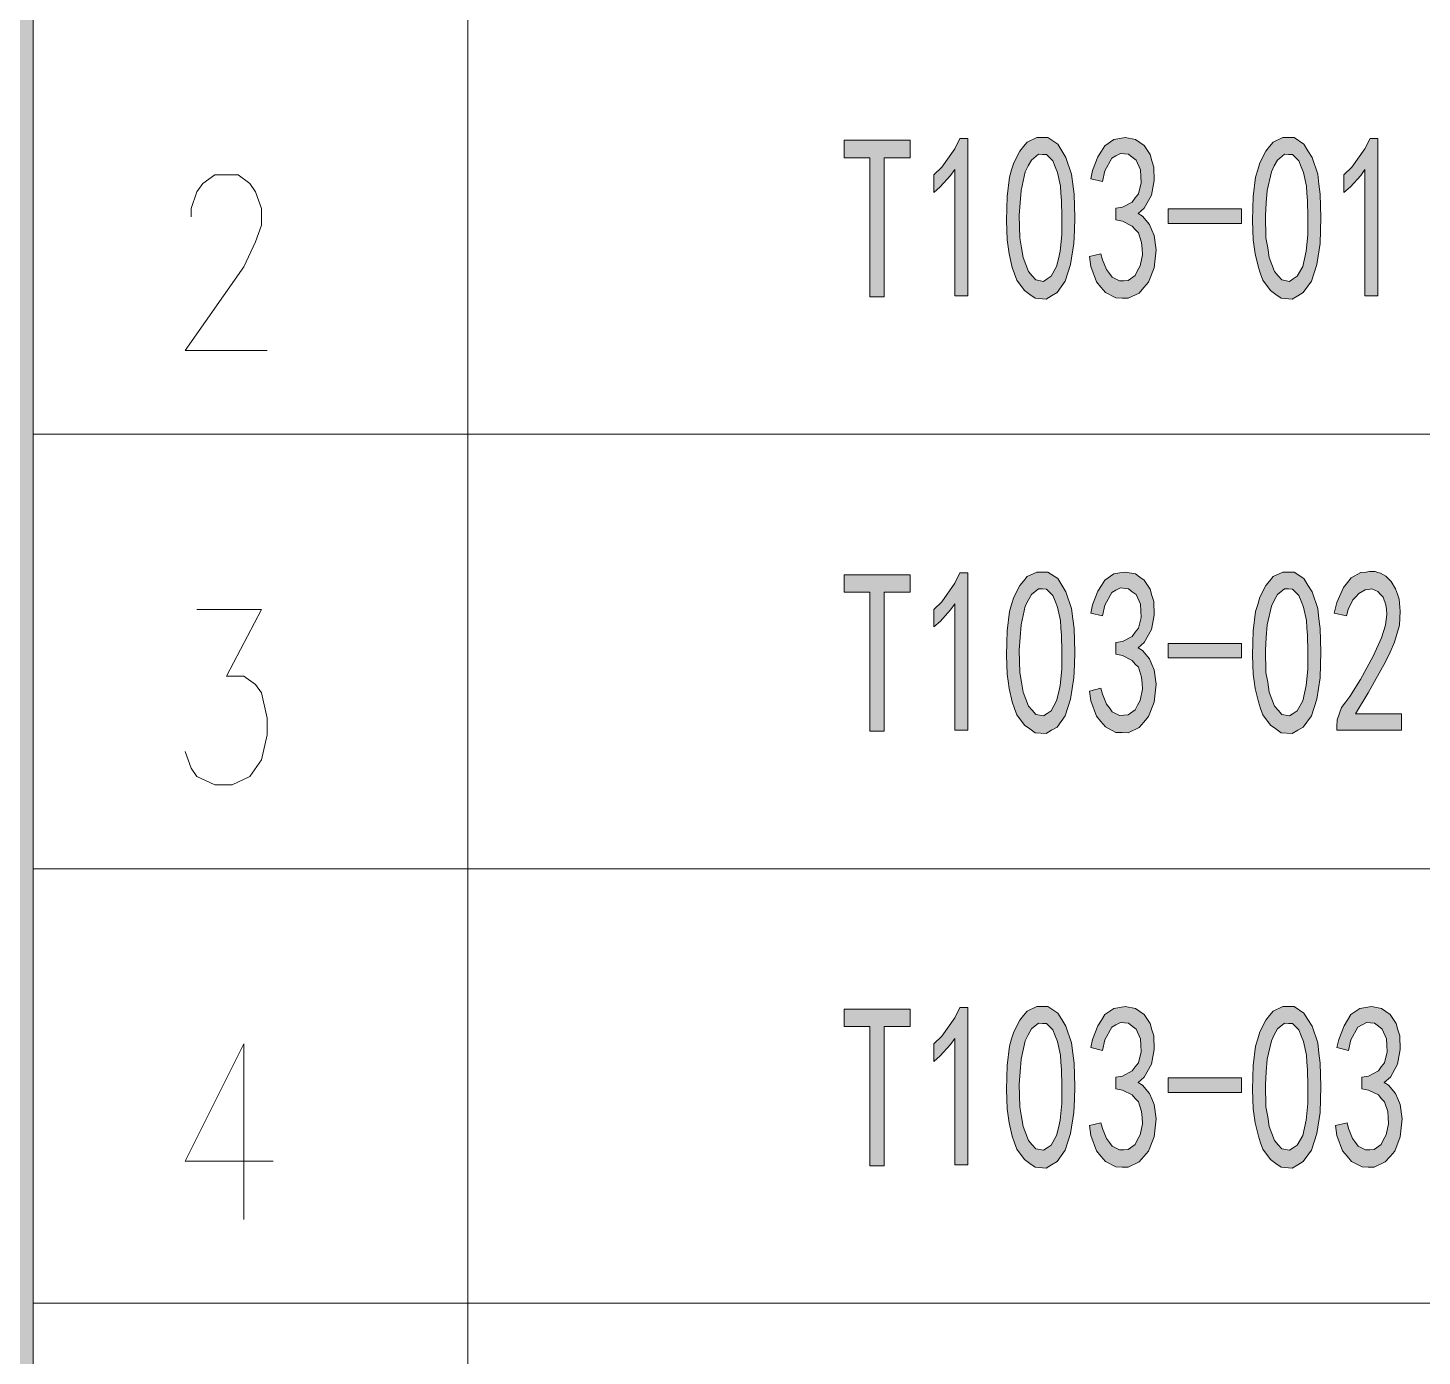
# Model space of a CAD drawing. Header units: millimetres. Extents: x 0 to 207, y 0 to 293.
# Drawn here: x 25.03 to 50.32, y 195.37 to 219.47 of the extents above; entities that cross this region are included whole.
import ezdxf

# ---------------------------------------------------------------- set-up
doc = ezdxf.new("R2010")
doc.units = ezdxf.units.MM

msp = doc.modelspace()

# ---------------------------------------------------------------- hatches: boundary and pattern name
h = msp.add_hatch(color=0)
h.dxf.hatch_style = 2
h.paths.add_polyline_path([(24.140583, 288.208861), (25.124833, 287.224611), (25.124833, 5.418667), (24.140583, 4.434417)])
h = msp.add_hatch(color=0)
h.dxf.hatch_style = 2
h.paths.add_polyline_path([(41.028056, 217.110028), (40.562389, 217.110028), (40.562389, 214.587667), (40.297806, 214.587667), (40.297806, 217.110028), (39.832139, 217.110028), (39.832139, 217.427528), (41.028056, 217.427528)])
h = msp.add_hatch(color=0)
h.dxf.hatch_style = 2
h.paths.add_polyline_path([(41.842972, 216.894833), (41.765361, 216.785472), (41.574861, 216.580861), (41.458444, 216.478556), (41.458444, 216.796056), (41.603083, 216.937167), (41.842972, 217.268778), (41.934694, 217.459278), (42.075806, 217.459278), (42.075806, 214.605306), (41.842972, 214.605306)])
h = msp.add_hatch(color=0)
h.paths.add_polyline_path([(42.784889, 216.189278), (42.788417, 216.408), (42.834278, 216.75725), (42.869556, 216.887778), (42.908361, 217.014778), (43.017722, 217.226444), (43.08475, 217.311111), (43.155306, 217.39225), (43.328167, 217.476917), (43.430472, 217.476917), (43.52925, 217.476917), (43.709167, 217.356972), (43.78325, 217.237028), (43.857333, 217.113556), (43.956111, 216.813694), (43.980806, 216.63025), (44.0055, 216.446806), (44.019611, 216.027), (44.009028, 215.790639), (44.001972, 215.554278), (43.942, 215.16975), (43.892611, 215.018056), (43.843222, 214.869889), (43.695056, 214.66175), (43.596278, 214.605306), (43.4975, 214.545333), (43.299944, 214.559444), (43.201167, 214.63), (43.102389, 214.700556), (42.964806, 214.887528), (42.922472, 215.000417), (42.883667, 215.116833), (42.823694, 215.363778), (42.806056, 215.490778), (42.788417, 215.621306), (42.777833, 215.970556)])
h.paths.add_polyline_path([(43.028306, 216.288056), (43.010667, 216.062278), (43.02125, 215.653056), (43.049472, 215.476667), (43.081222, 215.29675), (43.176472, 215.04275), (43.2435, 214.968667), (43.310528, 214.894583), (43.448111, 214.866361), (43.515139, 214.912222), (43.585694, 214.958083), (43.688, 215.138), (43.71975, 215.275583), (43.7515, 215.413167), (43.78325, 215.713028), (43.78325, 215.875306), (43.78325, 216.034056), (43.776194, 216.330389), (43.765611, 216.464444), (43.758556, 216.594972), (43.705639, 216.838389), (43.659778, 216.944222), (43.617444, 217.053583), (43.501028, 217.166472), (43.430472, 217.17), (43.356389, 217.173528), (43.229389, 217.067694), (43.172944, 216.961861), (43.1165, 216.8525), (43.045944, 216.517361)])
h = msp.add_hatch(color=0)
h.dxf.hatch_style = 2
h.paths.add_polyline_path([(44.284194, 215.317917), (44.492333, 215.367306), (44.517028, 215.257944), (44.591111, 215.081556), (44.644028, 215.011), (44.696944, 214.940444), (44.827472, 214.873417), (44.905083, 214.876944), (44.982694, 214.880472), (45.109694, 214.972194), (45.155556, 215.060389), (45.201417, 215.148583), (45.24375, 215.346139), (45.236694, 215.459028), (45.229639, 215.571917), (45.169667, 215.744778), (45.113222, 215.808278), (45.060306, 215.86825), (44.880389, 215.956444), (44.760444, 215.981139), (44.760444, 216.196333), (44.880389, 216.213972), (45.060306, 216.305694), (45.113222, 216.379778), (45.169667, 216.453861), (45.219056, 216.651417), (45.212, 216.771361), (45.208472, 216.891306), (45.130861, 217.064167), (45.060306, 217.120611), (44.993278, 217.173528), (44.845111, 217.184111), (44.763972, 217.145306), (44.686361, 217.102972), (44.562889, 216.870139), (44.517028, 216.679639), (44.305361, 216.729028), (44.340639, 216.877194), (44.435889, 217.127667), (44.499389, 217.226444), (44.559361, 217.325222), (44.725167, 217.441639), (44.831, 217.459278), (44.933306, 217.476917), (45.11675, 217.438111), (45.194361, 217.385194), (45.2755, 217.332278), (45.384861, 217.166472), (45.416611, 217.053583), (45.448361, 216.940694), (45.455417, 216.697278), (45.43425, 216.563222), (45.409556, 216.429167), (45.2755, 216.196333), (45.166139, 216.097556), (45.247278, 216.048167), (45.374278, 215.9), (45.416611, 215.797694), (45.458944, 215.698917), (45.490694, 215.437861), (45.473056, 215.275583), (45.458944, 215.113306), (45.356639, 214.85225), (45.271972, 214.753472), (45.183778, 214.654694), (44.986222, 214.559444), (44.876861, 214.562972), (44.763972, 214.5665), (44.573472, 214.665278), (44.492333, 214.760528), (44.411194, 214.855778), (44.305361, 215.134472)])
h = msp.add_hatch(color=0)
h.paths.add_polyline_path([(47.247528, 216.189278), (47.254583, 216.408), (47.296917, 216.75725), (47.335722, 216.887778), (47.371, 217.014778), (47.480361, 217.226444), (47.550917, 217.311111), (47.617944, 217.39225), (47.790806, 217.476917), (47.893111, 217.476917), (47.995417, 217.476917), (48.171806, 217.356972), (48.245889, 217.237028), (48.3235, 217.113556), (48.422278, 216.813694), (48.443444, 216.63025), (48.468139, 216.446806), (48.48225, 216.027), (48.471667, 215.790639), (48.464611, 215.554278), (48.408167, 215.16975), (48.358778, 215.018056), (48.309389, 214.869889), (48.161222, 214.66175), (48.062444, 214.605306), (47.960139, 214.545333), (47.762583, 214.559444), (47.663806, 214.63), (47.565028, 214.700556), (47.427444, 214.887528), (47.385111, 215.000417), (47.346306, 215.116833), (47.286333, 215.363778), (47.268694, 215.490778), (47.254583, 215.621306), (47.240472, 215.970556)])
h.paths.add_polyline_path([(47.490944, 216.288056), (47.473306, 216.062278), (47.483889, 215.653056), (47.515639, 215.476667), (47.543861, 215.29675), (47.639111, 215.04275), (47.706139, 214.968667), (47.773167, 214.894583), (47.91075, 214.866361), (47.977778, 214.912222), (48.048333, 214.958083), (48.150639, 215.138), (48.182389, 215.275583), (48.214139, 215.413167), (48.245889, 215.713028), (48.245889, 215.875306), (48.245889, 216.034056), (48.238833, 216.330389), (48.22825, 216.464444), (48.221194, 216.594972), (48.168278, 216.838389), (48.125944, 216.944222), (48.080083, 217.053583), (47.963667, 217.166472), (47.893111, 217.17), (47.819028, 217.173528), (47.692028, 217.067694), (47.635583, 216.961861), (47.582667, 216.8525), (47.508583, 216.517361)])
h = msp.add_hatch(color=0)
h.dxf.hatch_style = 2
h.paths.add_polyline_path([(49.279528, 216.894833), (49.205444, 216.785472), (49.014944, 216.580861), (48.898528, 216.478556), (48.898528, 216.796056), (49.043167, 216.937167), (49.279528, 217.268778), (49.374778, 217.459278), (49.512361, 217.459278), (49.512361, 214.605306), (49.279528, 214.605306)])
h = msp.add_hatch(color=0)
h.dxf.hatch_style = 2
h.paths.add_polyline_path([(47.039389, 215.914111), (45.712944, 215.914111), (45.712944, 216.182222), (47.039389, 216.182222)])
h = msp.add_hatch(color=0)
h.dxf.hatch_style = 2
h.paths.add_polyline_path([(41.028056, 209.228972), (40.562389, 209.228972), (40.562389, 206.703083), (40.297806, 206.703083), (40.297806, 209.228972), (39.832139, 209.228972), (39.832139, 209.542944), (41.028056, 209.542944)])
h = msp.add_hatch(color=0)
h.dxf.hatch_style = 2
h.paths.add_polyline_path([(41.842972, 209.013778), (41.765361, 208.904417), (41.574861, 208.696278), (41.458444, 208.5975), (41.458444, 208.911472), (41.603083, 209.052583), (41.842972, 209.387722), (41.934694, 209.578222), (42.075806, 209.578222), (42.075806, 206.720722), (41.842972, 206.720722)])
h = msp.add_hatch(color=0)
h.paths.add_polyline_path([(42.784889, 208.308222), (42.788417, 208.526944), (42.834278, 208.876194), (42.869556, 209.003194), (42.908361, 209.133722), (43.017722, 209.345389), (43.08475, 209.426528), (43.155306, 209.511194), (43.328167, 209.592333), (43.430472, 209.592333), (43.52925, 209.592333), (43.709167, 209.472389), (43.78325, 209.352444), (43.857333, 209.2325), (43.956111, 208.929111), (43.980806, 208.745667), (44.0055, 208.56575), (44.019611, 208.145944), (44.009028, 207.909583), (44.001972, 207.673222), (43.942, 207.285167), (43.892611, 207.137), (43.843222, 206.985306), (43.695056, 206.780694), (43.596278, 206.720722), (43.4975, 206.664278), (43.299944, 206.674861), (43.201167, 206.745417), (43.102389, 206.815972), (42.964806, 207.002944), (42.922472, 207.119361), (42.883667, 207.235778), (42.823694, 207.479194), (42.806056, 207.609722), (42.788417, 207.736722), (42.777833, 208.085972)])
h.paths.add_polyline_path([(43.028306, 208.407), (43.010667, 208.177694), (43.02125, 207.772), (43.049472, 207.592083), (43.081222, 207.415694), (43.176472, 207.161694), (43.2435, 207.087611), (43.310528, 207.01), (43.448111, 206.981778), (43.515139, 207.027639), (43.585694, 207.0735), (43.688, 207.256944), (43.71975, 207.394528), (43.7515, 207.532111), (43.78325, 207.828444), (43.78325, 207.990722), (43.78325, 208.153), (43.776194, 208.449333), (43.765611, 208.579861), (43.758556, 208.713917), (43.705639, 208.953806), (43.659778, 209.063167), (43.617444, 209.169), (43.501028, 209.281889), (43.430472, 209.285417), (43.356389, 209.288944), (43.229389, 209.186639), (43.172944, 209.077278), (43.1165, 208.971444), (43.045944, 208.636306)])
h = msp.add_hatch(color=0)
h.dxf.hatch_style = 2
h.paths.add_polyline_path([(44.284194, 207.433333), (44.492333, 207.48625), (44.517028, 207.376889), (44.591111, 207.196972), (44.644028, 207.126417), (44.696944, 207.055861), (44.827472, 206.992361), (44.905083, 206.995889), (44.982694, 206.999417), (45.109694, 207.091139), (45.155556, 207.179333), (45.201417, 207.264), (45.24375, 207.465083), (45.236694, 207.574444), (45.229639, 207.687333), (45.169667, 207.863722), (45.113222, 207.923694), (45.060306, 207.987194), (44.880389, 208.075389), (44.760444, 208.100083), (44.760444, 208.315278), (44.880389, 208.332917), (45.060306, 208.424639), (45.113222, 208.498722), (45.169667, 208.572806), (45.219056, 208.766833), (45.212, 208.886778), (45.208472, 209.006722), (45.130861, 209.183111), (45.060306, 209.236028), (44.993278, 209.288944), (44.845111, 209.303056), (44.763972, 209.260722), (44.686361, 209.218389), (44.562889, 208.989083), (44.517028, 208.795056), (44.305361, 208.847972), (44.340639, 208.996139), (44.435889, 209.243083), (44.499389, 209.345389), (44.559361, 209.444167), (44.725167, 209.560583), (44.831, 209.578222), (44.933306, 209.592333), (45.11675, 209.557056), (45.194361, 209.500611), (45.2755, 209.447694), (45.384861, 209.281889), (45.416611, 209.169), (45.448361, 209.059639), (45.455417, 208.812694), (45.43425, 208.678639), (45.409556, 208.548111), (45.2755, 208.315278), (45.166139, 208.2165), (45.247278, 208.167111), (45.374278, 208.015417), (45.416611, 207.916639), (45.458944, 207.817861), (45.490694, 207.556806), (45.473056, 207.394528), (45.458944, 207.23225), (45.356639, 206.971194), (45.271972, 206.868889), (45.183778, 206.770111), (44.986222, 206.674861), (44.876861, 206.678389), (44.763972, 206.681917), (44.573472, 206.784222), (44.492333, 206.879472), (44.411194, 206.974722), (44.305361, 207.253417)])
h = msp.add_hatch(color=0)
h.paths.add_polyline_path([(47.247528, 208.308222), (47.254583, 208.526944), (47.296917, 208.876194), (47.335722, 209.003194), (47.371, 209.133722), (47.480361, 209.345389), (47.550917, 209.426528), (47.617944, 209.511194), (47.790806, 209.592333), (47.893111, 209.592333), (47.995417, 209.592333), (48.171806, 209.472389), (48.245889, 209.352444), (48.3235, 209.2325), (48.422278, 208.929111), (48.443444, 208.745667), (48.468139, 208.56575), (48.48225, 208.145944), (48.471667, 207.909583), (48.464611, 207.673222), (48.408167, 207.285167), (48.358778, 207.137), (48.309389, 206.985306), (48.161222, 206.780694), (48.062444, 206.720722), (47.960139, 206.664278), (47.762583, 206.674861), (47.663806, 206.745417), (47.565028, 206.815972), (47.427444, 207.002944), (47.385111, 207.119361), (47.346306, 207.235778), (47.286333, 207.479194), (47.268694, 207.609722), (47.254583, 207.736722), (47.240472, 208.085972)])
h.paths.add_polyline_path([(47.490944, 208.407), (47.473306, 208.177694), (47.483889, 207.772), (47.515639, 207.592083), (47.543861, 207.415694), (47.639111, 207.161694), (47.706139, 207.087611), (47.773167, 207.01), (47.91075, 206.981778), (47.977778, 207.027639), (48.048333, 207.0735), (48.150639, 207.256944), (48.182389, 207.394528), (48.214139, 207.532111), (48.245889, 207.828444), (48.245889, 207.990722), (48.245889, 208.153), (48.238833, 208.449333), (48.22825, 208.579861), (48.221194, 208.713917), (48.168278, 208.953806), (48.125944, 209.063167), (48.080083, 209.169), (47.963667, 209.281889), (47.893111, 209.285417), (47.819028, 209.288944), (47.692028, 209.186639), (47.635583, 209.077278), (47.582667, 208.971444), (47.508583, 208.636306)])
h = msp.add_hatch(color=0)
h.dxf.hatch_style = 2
h.paths.add_polyline_path([(48.768, 206.78775), (48.775056, 206.911222), (48.856194, 207.137), (48.933806, 207.235778), (49.007889, 207.334556), (49.198389, 207.645), (49.314806, 207.856667), (49.431222, 208.068333), (49.582917, 208.396417), (49.618194, 208.512833), (49.653472, 208.62925), (49.678167, 208.830333), (49.671111, 208.911472), (49.660528, 208.996139), (49.607611, 209.133722), (49.56175, 209.186639), (49.512361, 209.239556), (49.406528, 209.285417), (49.346556, 209.278361), (49.283056, 209.271306), (49.166639, 209.204278), (49.113722, 209.144306), (49.057278, 209.087861), (48.972611, 208.911472), (48.944389, 208.795056), (48.722139, 208.847972), (48.768, 209.038472), (48.887944, 209.313639), (48.962028, 209.401833), (49.032583, 209.490028), (49.205444, 209.585278), (49.304222, 209.592333), (49.364194, 209.602917), (49.4665, 209.599389), (49.512361, 209.585278), (49.56175, 209.571167), (49.657, 209.514722), (49.706389, 209.468861), (49.755778, 209.423), (49.836917, 209.285417), (49.868667, 209.193694), (49.900417, 209.101972), (49.921583, 208.88325), (49.914528, 208.75625), (49.907472, 208.625722), (49.81575, 208.318806), (49.734611, 208.138889), (49.653472, 207.9625), (49.3395, 207.401583), (49.106667, 207.020583), (49.94275, 207.020583), (49.94275, 206.720722), (48.768, 206.720722)])
h = msp.add_hatch(color=0)
h.dxf.hatch_style = 2
h.paths.add_polyline_path([(47.039389, 208.033056), (45.712944, 208.033056), (45.712944, 208.297639), (47.039389, 208.297639)])
h = msp.add_hatch(color=0)
h.dxf.hatch_style = 2
h.paths.add_polyline_path([(41.028056, 201.344389), (40.562389, 201.344389), (40.562389, 198.822028), (40.297806, 198.822028), (40.297806, 201.344389), (39.832139, 201.344389), (39.832139, 201.661889), (41.028056, 201.661889)])
h = msp.add_hatch(color=0)
h.dxf.hatch_style = 2
h.paths.add_polyline_path([(41.842972, 201.129194), (41.765361, 201.023361), (41.574861, 200.815222), (41.458444, 200.712917), (41.458444, 201.030417), (41.603083, 201.171528), (41.842972, 201.503139), (41.934694, 201.693639), (42.075806, 201.693639), (42.075806, 198.839667), (41.842972, 198.839667)])
h = msp.add_hatch(color=0)
h.paths.add_polyline_path([(42.784889, 200.423639), (42.788417, 200.642361), (42.834278, 200.991611), (42.869556, 201.122139), (42.908361, 201.249139), (43.017722, 201.460806), (43.08475, 201.545472), (43.155306, 201.626611), (43.328167, 201.711278), (43.430472, 201.711278), (43.52925, 201.711278), (43.709167, 201.591333), (43.78325, 201.471389), (43.857333, 201.351444), (43.956111, 201.048056), (43.980806, 200.864611), (44.0055, 200.681167), (44.019611, 200.261361), (44.009028, 200.025), (44.001972, 199.788639), (43.942, 199.404111), (43.892611, 199.252417), (43.843222, 199.10425), (43.695056, 198.896111), (43.596278, 198.839667), (43.4975, 198.779694), (43.299944, 198.793806), (43.201167, 198.864361), (43.102389, 198.934917), (42.964806, 199.121889), (42.922472, 199.238306), (42.883667, 199.354722), (42.823694, 199.598139), (42.806056, 199.725139), (42.788417, 199.855667), (42.777833, 200.204917)])
h.paths.add_polyline_path([(43.028306, 200.522417), (43.010667, 200.296639), (43.02125, 199.887417), (43.049472, 199.711028), (43.081222, 199.531111), (43.176472, 199.277111), (43.2435, 199.203028), (43.310528, 199.128944), (43.448111, 199.100722), (43.515139, 199.146583), (43.585694, 199.192444), (43.688, 199.372361), (43.71975, 199.509944), (43.7515, 199.647528), (43.78325, 199.947389), (43.78325, 200.109667), (43.78325, 200.271944), (43.776194, 200.56475), (43.765611, 200.698806), (43.758556, 200.829333), (43.705639, 201.07275), (43.659778, 201.178583), (43.617444, 201.287944), (43.501028, 201.400833), (43.430472, 201.404361), (43.356389, 201.407889), (43.229389, 201.305583), (43.172944, 201.196222), (43.1165, 201.086861), (43.045944, 200.751722)])
h = msp.add_hatch(color=0)
h.dxf.hatch_style = 2
h.paths.add_polyline_path([(44.284194, 199.552278), (44.492333, 199.601667), (44.517028, 199.495833), (44.591111, 199.315917), (44.644028, 199.245361), (44.696944, 199.174806), (44.827472, 199.107778), (44.905083, 199.111306), (44.982694, 199.114833), (45.109694, 199.206556), (45.155556, 199.29475), (45.201417, 199.382944), (45.24375, 199.5805), (45.236694, 199.693389), (45.229639, 199.806278), (45.169667, 199.979139), (45.113222, 200.042639), (45.060306, 200.106139), (44.880389, 200.190806), (44.760444, 200.2155), (44.760444, 200.430694), (44.880389, 200.448333), (45.060306, 200.540056), (45.113222, 200.614139), (45.169667, 200.688222), (45.219056, 200.885778), (45.212, 201.005722), (45.208472, 201.125667), (45.130861, 201.298528), (45.060306, 201.354972), (44.993278, 201.407889), (44.845111, 201.422), (44.763972, 201.379667), (44.686361, 201.337333), (44.562889, 201.1045), (44.517028, 200.914), (44.305361, 200.963389), (44.340639, 201.111556), (44.435889, 201.362028), (44.499389, 201.460806), (44.559361, 201.563111), (44.725167, 201.676), (44.831, 201.693639), (44.933306, 201.711278), (45.11675, 201.672472), (45.194361, 201.619556), (45.2755, 201.566639), (45.384861, 201.400833), (45.416611, 201.287944), (45.448361, 201.175056), (45.455417, 200.931639), (45.43425, 200.797583), (45.409556, 200.663528), (45.2755, 200.430694), (45.166139, 200.331917), (45.247278, 200.282528), (45.374278, 200.134361), (45.416611, 200.035583), (45.458944, 199.933278), (45.490694, 199.672222), (45.473056, 199.509944), (45.458944, 199.347667), (45.356639, 199.086611), (45.271972, 198.987833), (45.183778, 198.889056), (44.986222, 198.793806), (44.876861, 198.797333), (44.763972, 198.800861), (44.573472, 198.899639), (44.492333, 198.994889), (44.411194, 199.090139), (44.305361, 199.368833)])
h = msp.add_hatch(color=0)
h.paths.add_polyline_path([(47.247528, 200.423639), (47.254583, 200.642361), (47.296917, 200.991611), (47.335722, 201.122139), (47.371, 201.249139), (47.480361, 201.460806), (47.550917, 201.545472), (47.617944, 201.626611), (47.790806, 201.711278), (47.893111, 201.711278), (47.995417, 201.711278), (48.171806, 201.591333), (48.245889, 201.471389), (48.3235, 201.351444), (48.422278, 201.048056), (48.443444, 200.864611), (48.468139, 200.681167), (48.48225, 200.261361), (48.471667, 200.025), (48.464611, 199.788639), (48.408167, 199.404111), (48.358778, 199.252417), (48.309389, 199.10425), (48.161222, 198.896111), (48.062444, 198.839667), (47.960139, 198.779694), (47.762583, 198.793806), (47.663806, 198.864361), (47.565028, 198.934917), (47.427444, 199.121889), (47.385111, 199.238306), (47.346306, 199.354722), (47.286333, 199.598139), (47.268694, 199.725139), (47.254583, 199.855667), (47.240472, 200.204917)])
h.paths.add_polyline_path([(47.490944, 200.522417), (47.473306, 200.296639), (47.483889, 199.887417), (47.515639, 199.711028), (47.543861, 199.531111), (47.639111, 199.277111), (47.706139, 199.203028), (47.773167, 199.128944), (47.91075, 199.100722), (47.977778, 199.146583), (48.048333, 199.192444), (48.150639, 199.372361), (48.182389, 199.509944), (48.214139, 199.647528), (48.245889, 199.947389), (48.245889, 200.109667), (48.245889, 200.271944), (48.238833, 200.56475), (48.22825, 200.698806), (48.221194, 200.829333), (48.168278, 201.07275), (48.125944, 201.178583), (48.080083, 201.287944), (47.963667, 201.400833), (47.893111, 201.404361), (47.819028, 201.407889), (47.692028, 201.305583), (47.635583, 201.196222), (47.582667, 201.086861), (47.508583, 200.751722)])
h = msp.add_hatch(color=0)
h.dxf.hatch_style = 2
h.paths.add_polyline_path([(48.746833, 199.552278), (48.954972, 199.601667), (48.979667, 199.495833), (49.05375, 199.315917), (49.106667, 199.245361), (49.159583, 199.174806), (49.290111, 199.107778), (49.367722, 199.111306), (49.445333, 199.114833), (49.572333, 199.206556), (49.618194, 199.29475), (49.664056, 199.382944), (49.706389, 199.5805), (49.699333, 199.693389), (49.692278, 199.806278), (49.632306, 199.979139), (49.575861, 200.042639), (49.522944, 200.106139), (49.346556, 200.190806), (49.223083, 200.2155), (49.223083, 200.430694), (49.346556, 200.448333), (49.522944, 200.540056), (49.575861, 200.614139), (49.632306, 200.688222), (49.681694, 200.885778), (49.674639, 201.005722), (49.671111, 201.125667), (49.5935, 201.298528), (49.526472, 201.354972), (49.455917, 201.407889), (49.30775, 201.422), (49.230139, 201.379667), (49.149, 201.337333), (49.025528, 201.1045), (48.979667, 200.914), (48.768, 200.963389), (48.803278, 201.111556), (48.902056, 201.362028), (48.962028, 201.460806), (49.022, 201.563111), (49.187806, 201.676), (49.293639, 201.693639), (49.395944, 201.711278), (49.579389, 201.672472), (49.660528, 201.619556), (49.738139, 201.566639), (49.8475, 201.400833), (49.87925, 201.287944), (49.911, 201.175056), (49.921583, 200.931639), (49.896889, 200.797583), (49.872194, 200.663528), (49.741667, 200.430694), (49.628778, 200.331917), (49.709917, 200.282528), (49.836917, 200.134361), (49.87925, 200.035583), (49.921583, 199.933278), (49.953333, 199.672222), (49.939222, 199.509944), (49.921583, 199.347667), (49.822806, 199.086611), (49.734611, 198.987833), (49.646417, 198.889056), (49.448861, 198.793806), (49.3395, 198.797333), (49.230139, 198.800861), (49.036111, 198.899639), (48.954972, 198.994889), (48.873833, 199.090139), (48.768, 199.368833)])
h = msp.add_hatch(color=0)
h.dxf.hatch_style = 2
h.paths.add_polyline_path([(47.039389, 200.148472), (45.712944, 200.148472), (45.712944, 200.416583), (47.039389, 200.416583)])

# ---------------------------------------------------------------- linework, layer by layer
at = {"color": 0, "lineweight": 0}
for points in [[(24.140583, 288.208861), (25.124833, 287.224611), (25.124833, 5.418667), (24.140583, 4.434417)], [(41.028056, 217.110028), (40.562389, 217.110028), (40.562389, 214.587667), (40.297806, 214.587667), (40.297806, 217.110028), (39.832139, 217.110028), (39.832139, 217.427528), (41.028056, 217.427528)], [(41.842972, 216.894833), (41.765361, 216.785472), (41.574861, 216.580861), (41.458444, 216.478556), (41.458444, 216.796056), (41.603083, 216.937167), (41.842972, 217.268778), (41.934694, 217.459278), (42.075806, 217.459278), (42.075806, 214.605306), (41.842972, 214.605306)], [(42.784889, 216.189278), (42.788417, 216.408), (42.834278, 216.75725), (42.869556, 216.887778), (42.908361, 217.014778), (43.017722, 217.226444), (43.08475, 217.311111), (43.155306, 217.39225), (43.328167, 217.476917), (43.430472, 217.476917), (43.52925, 217.476917), (43.709167, 217.356972), (43.78325, 217.237028), (43.857333, 217.113556), (43.956111, 216.813694), (43.980806, 216.63025), (44.0055, 216.446806), (44.019611, 216.027), (44.009028, 215.790639), (44.001972, 215.554278), (43.942, 215.16975), (43.892611, 215.018056), (43.843222, 214.869889), (43.695056, 214.66175), (43.596278, 214.605306), (43.4975, 214.545333), (43.299944, 214.559444), (43.201167, 214.63), (43.102389, 214.700556), (42.964806, 214.887528), (42.922472, 215.000417), (42.883667, 215.116833), (42.823694, 215.363778), (42.806056, 215.490778), (42.788417, 215.621306), (42.777833, 215.970556)], [(44.284194, 215.317917), (44.492333, 215.367306), (44.517028, 215.257944), (44.591111, 215.081556), (44.644028, 215.011), (44.696944, 214.940444), (44.827472, 214.873417), (44.905083, 214.876944), (44.982694, 214.880472), (45.109694, 214.972194), (45.155556, 215.060389), (45.201417, 215.148583), (45.24375, 215.346139), (45.236694, 215.459028), (45.229639, 215.571917), (45.169667, 215.744778), (45.113222, 215.808278), (45.060306, 215.86825), (44.880389, 215.956444), (44.760444, 215.981139), (44.760444, 216.196333), (44.880389, 216.213972), (45.060306, 216.305694), (45.113222, 216.379778), (45.169667, 216.453861), (45.219056, 216.651417), (45.212, 216.771361), (45.208472, 216.891306), (45.130861, 217.064167), (45.060306, 217.120611), (44.993278, 217.173528), (44.845111, 217.184111), (44.763972, 217.145306), (44.686361, 217.102972), (44.562889, 216.870139), (44.517028, 216.679639), (44.305361, 216.729028), (44.340639, 216.877194), (44.435889, 217.127667), (44.499389, 217.226444), (44.559361, 217.325222), (44.725167, 217.441639), (44.831, 217.459278), (44.933306, 217.476917), (45.11675, 217.438111), (45.194361, 217.385194), (45.2755, 217.332278), (45.384861, 217.166472), (45.416611, 217.053583), (45.448361, 216.940694), (45.455417, 216.697278), (45.43425, 216.563222), (45.409556, 216.429167), (45.2755, 216.196333), (45.166139, 216.097556), (45.247278, 216.048167), (45.374278, 215.9), (45.416611, 215.797694), (45.458944, 215.698917), (45.490694, 215.437861), (45.473056, 215.275583), (45.458944, 215.113306), (45.356639, 214.85225), (45.271972, 214.753472), (45.183778, 214.654694), (44.986222, 214.559444), (44.876861, 214.562972), (44.763972, 214.5665), (44.573472, 214.665278), (44.492333, 214.760528), (44.411194, 214.855778), (44.305361, 215.134472)], [(47.247528, 216.189278), (47.254583, 216.408), (47.296917, 216.75725), (47.335722, 216.887778), (47.371, 217.014778), (47.480361, 217.226444), (47.550917, 217.311111), (47.617944, 217.39225), (47.790806, 217.476917), (47.893111, 217.476917), (47.995417, 217.476917), (48.171806, 217.356972), (48.245889, 217.237028), (48.3235, 217.113556), (48.422278, 216.813694), (48.443444, 216.63025), (48.468139, 216.446806), (48.48225, 216.027), (48.471667, 215.790639), (48.464611, 215.554278), (48.408167, 215.16975), (48.358778, 215.018056), (48.309389, 214.869889), (48.161222, 214.66175), (48.062444, 214.605306), (47.960139, 214.545333), (47.762583, 214.559444), (47.663806, 214.63), (47.565028, 214.700556), (47.427444, 214.887528), (47.385111, 215.000417), (47.346306, 215.116833), (47.286333, 215.363778), (47.268694, 215.490778), (47.254583, 215.621306), (47.240472, 215.970556)], [(49.279528, 216.894833), (49.205444, 216.785472), (49.014944, 216.580861), (48.898528, 216.478556), (48.898528, 216.796056), (49.043167, 216.937167), (49.279528, 217.268778), (49.374778, 217.459278), (49.512361, 217.459278), (49.512361, 214.605306), (49.279528, 214.605306)], [(43.028306, 216.288056), (43.010667, 216.062278), (43.02125, 215.653056), (43.049472, 215.476667), (43.081222, 215.29675), (43.176472, 215.04275), (43.2435, 214.968667), (43.310528, 214.894583), (43.448111, 214.866361), (43.515139, 214.912222), (43.585694, 214.958083), (43.688, 215.138), (43.71975, 215.275583), (43.7515, 215.413167), (43.78325, 215.713028), (43.78325, 215.875306), (43.78325, 216.034056), (43.776194, 216.330389), (43.765611, 216.464444), (43.758556, 216.594972), (43.705639, 216.838389), (43.659778, 216.944222), (43.617444, 217.053583), (43.501028, 217.166472), (43.430472, 217.17), (43.356389, 217.173528), (43.229389, 217.067694), (43.172944, 216.961861), (43.1165, 216.8525), (43.045944, 216.517361)], [(47.490944, 216.288056), (47.473306, 216.062278), (47.483889, 215.653056), (47.515639, 215.476667), (47.543861, 215.29675), (47.639111, 215.04275), (47.706139, 214.968667), (47.773167, 214.894583), (47.91075, 214.866361), (47.977778, 214.912222), (48.048333, 214.958083), (48.150639, 215.138), (48.182389, 215.275583), (48.214139, 215.413167), (48.245889, 215.713028), (48.245889, 215.875306), (48.245889, 216.034056), (48.238833, 216.330389), (48.22825, 216.464444), (48.221194, 216.594972), (48.168278, 216.838389), (48.125944, 216.944222), (48.080083, 217.053583), (47.963667, 217.166472), (47.893111, 217.17), (47.819028, 217.173528), (47.692028, 217.067694), (47.635583, 216.961861), (47.582667, 216.8525), (47.508583, 216.517361)], [(47.039389, 215.914111), (45.712944, 215.914111), (45.712944, 216.182222), (47.039389, 216.182222)], [(41.028056, 209.228972), (40.562389, 209.228972), (40.562389, 206.703083), (40.297806, 206.703083), (40.297806, 209.228972), (39.832139, 209.228972), (39.832139, 209.542944), (41.028056, 209.542944)], [(41.842972, 209.013778), (41.765361, 208.904417), (41.574861, 208.696278), (41.458444, 208.5975), (41.458444, 208.911472), (41.603083, 209.052583), (41.842972, 209.387722), (41.934694, 209.578222), (42.075806, 209.578222), (42.075806, 206.720722), (41.842972, 206.720722)], [(42.784889, 208.308222), (42.788417, 208.526944), (42.834278, 208.876194), (42.869556, 209.003194), (42.908361, 209.133722), (43.017722, 209.345389), (43.08475, 209.426528), (43.155306, 209.511194), (43.328167, 209.592333), (43.430472, 209.592333), (43.52925, 209.592333), (43.709167, 209.472389), (43.78325, 209.352444), (43.857333, 209.2325), (43.956111, 208.929111), (43.980806, 208.745667), (44.0055, 208.56575), (44.019611, 208.145944), (44.009028, 207.909583), (44.001972, 207.673222), (43.942, 207.285167), (43.892611, 207.137), (43.843222, 206.985306), (43.695056, 206.780694), (43.596278, 206.720722), (43.4975, 206.664278), (43.299944, 206.674861), (43.201167, 206.745417), (43.102389, 206.815972), (42.964806, 207.002944), (42.922472, 207.119361), (42.883667, 207.235778), (42.823694, 207.479194), (42.806056, 207.609722), (42.788417, 207.736722), (42.777833, 208.085972)], [(44.284194, 207.433333), (44.492333, 207.48625), (44.517028, 207.376889), (44.591111, 207.196972), (44.644028, 207.126417), (44.696944, 207.055861), (44.827472, 206.992361), (44.905083, 206.995889), (44.982694, 206.999417), (45.109694, 207.091139), (45.155556, 207.179333), (45.201417, 207.264), (45.24375, 207.465083), (45.236694, 207.574444), (45.229639, 207.687333), (45.169667, 207.863722), (45.113222, 207.923694), (45.060306, 207.987194), (44.880389, 208.075389), (44.760444, 208.100083), (44.760444, 208.315278), (44.880389, 208.332917), (45.060306, 208.424639), (45.113222, 208.498722), (45.169667, 208.572806), (45.219056, 208.766833), (45.212, 208.886778), (45.208472, 209.006722), (45.130861, 209.183111), (45.060306, 209.236028), (44.993278, 209.288944), (44.845111, 209.303056), (44.763972, 209.260722), (44.686361, 209.218389), (44.562889, 208.989083), (44.517028, 208.795056), (44.305361, 208.847972), (44.340639, 208.996139), (44.435889, 209.243083), (44.499389, 209.345389), (44.559361, 209.444167), (44.725167, 209.560583), (44.831, 209.578222), (44.933306, 209.592333), (45.11675, 209.557056), (45.194361, 209.500611), (45.2755, 209.447694), (45.384861, 209.281889), (45.416611, 209.169), (45.448361, 209.059639), (45.455417, 208.812694), (45.43425, 208.678639), (45.409556, 208.548111), (45.2755, 208.315278), (45.166139, 208.2165), (45.247278, 208.167111), (45.374278, 208.015417), (45.416611, 207.916639), (45.458944, 207.817861), (45.490694, 207.556806), (45.473056, 207.394528), (45.458944, 207.23225), (45.356639, 206.971194), (45.271972, 206.868889), (45.183778, 206.770111), (44.986222, 206.674861), (44.876861, 206.678389), (44.763972, 206.681917), (44.573472, 206.784222), (44.492333, 206.879472), (44.411194, 206.974722), (44.305361, 207.253417)], [(47.247528, 208.308222), (47.254583, 208.526944), (47.296917, 208.876194), (47.335722, 209.003194), (47.371, 209.133722), (47.480361, 209.345389), (47.550917, 209.426528), (47.617944, 209.511194), (47.790806, 209.592333), (47.893111, 209.592333), (47.995417, 209.592333), (48.171806, 209.472389), (48.245889, 209.352444), (48.3235, 209.2325), (48.422278, 208.929111), (48.443444, 208.745667), (48.468139, 208.56575), (48.48225, 208.145944), (48.471667, 207.909583), (48.464611, 207.673222), (48.408167, 207.285167), (48.358778, 207.137), (48.309389, 206.985306), (48.161222, 206.780694), (48.062444, 206.720722), (47.960139, 206.664278), (47.762583, 206.674861), (47.663806, 206.745417), (47.565028, 206.815972), (47.427444, 207.002944), (47.385111, 207.119361), (47.346306, 207.235778), (47.286333, 207.479194), (47.268694, 207.609722), (47.254583, 207.736722), (47.240472, 208.085972)], [(48.768, 206.78775), (48.775056, 206.911222), (48.856194, 207.137), (48.933806, 207.235778), (49.007889, 207.334556), (49.198389, 207.645), (49.314806, 207.856667), (49.431222, 208.068333), (49.582917, 208.396417), (49.618194, 208.512833), (49.653472, 208.62925), (49.678167, 208.830333), (49.671111, 208.911472), (49.660528, 208.996139), (49.607611, 209.133722), (49.56175, 209.186639), (49.512361, 209.239556), (49.406528, 209.285417), (49.346556, 209.278361), (49.283056, 209.271306), (49.166639, 209.204278), (49.113722, 209.144306), (49.057278, 209.087861), (48.972611, 208.911472), (48.944389, 208.795056), (48.722139, 208.847972), (48.768, 209.038472), (48.887944, 209.313639), (48.962028, 209.401833), (49.032583, 209.490028), (49.205444, 209.585278), (49.304222, 209.592333), (49.364194, 209.602917), (49.4665, 209.599389), (49.512361, 209.585278), (49.56175, 209.571167), (49.657, 209.514722), (49.706389, 209.468861), (49.755778, 209.423), (49.836917, 209.285417), (49.868667, 209.193694), (49.900417, 209.101972), (49.921583, 208.88325), (49.914528, 208.75625), (49.907472, 208.625722), (49.81575, 208.318806), (49.734611, 208.138889), (49.653472, 207.9625), (49.3395, 207.401583), (49.106667, 207.020583), (49.94275, 207.020583), (49.94275, 206.720722), (48.768, 206.720722)], [(43.028306, 208.407), (43.010667, 208.177694), (43.02125, 207.772), (43.049472, 207.592083), (43.081222, 207.415694), (43.176472, 207.161694), (43.2435, 207.087611), (43.310528, 207.01), (43.448111, 206.981778), (43.515139, 207.027639), (43.585694, 207.0735), (43.688, 207.256944), (43.71975, 207.394528), (43.7515, 207.532111), (43.78325, 207.828444), (43.78325, 207.990722), (43.78325, 208.153), (43.776194, 208.449333), (43.765611, 208.579861), (43.758556, 208.713917), (43.705639, 208.953806), (43.659778, 209.063167), (43.617444, 209.169), (43.501028, 209.281889), (43.430472, 209.285417), (43.356389, 209.288944), (43.229389, 209.186639), (43.172944, 209.077278), (43.1165, 208.971444), (43.045944, 208.636306)], [(47.490944, 208.407), (47.473306, 208.177694), (47.483889, 207.772), (47.515639, 207.592083), (47.543861, 207.415694), (47.639111, 207.161694), (47.706139, 207.087611), (47.773167, 207.01), (47.91075, 206.981778), (47.977778, 207.027639), (48.048333, 207.0735), (48.150639, 207.256944), (48.182389, 207.394528), (48.214139, 207.532111), (48.245889, 207.828444), (48.245889, 207.990722), (48.245889, 208.153), (48.238833, 208.449333), (48.22825, 208.579861), (48.221194, 208.713917), (48.168278, 208.953806), (48.125944, 209.063167), (48.080083, 209.169), (47.963667, 209.281889), (47.893111, 209.285417), (47.819028, 209.288944), (47.692028, 209.186639), (47.635583, 209.077278), (47.582667, 208.971444), (47.508583, 208.636306)], [(47.039389, 208.033056), (45.712944, 208.033056), (45.712944, 208.297639), (47.039389, 208.297639)], [(41.028056, 201.344389), (40.562389, 201.344389), (40.562389, 198.822028), (40.297806, 198.822028), (40.297806, 201.344389), (39.832139, 201.344389), (39.832139, 201.661889), (41.028056, 201.661889)], [(41.842972, 201.129194), (41.765361, 201.023361), (41.574861, 200.815222), (41.458444, 200.712917), (41.458444, 201.030417), (41.603083, 201.171528), (41.842972, 201.503139), (41.934694, 201.693639), (42.075806, 201.693639), (42.075806, 198.839667), (41.842972, 198.839667)], [(42.784889, 200.423639), (42.788417, 200.642361), (42.834278, 200.991611), (42.869556, 201.122139), (42.908361, 201.249139), (43.017722, 201.460806), (43.08475, 201.545472), (43.155306, 201.626611), (43.328167, 201.711278), (43.430472, 201.711278), (43.52925, 201.711278), (43.709167, 201.591333), (43.78325, 201.471389), (43.857333, 201.351444), (43.956111, 201.048056), (43.980806, 200.864611), (44.0055, 200.681167), (44.019611, 200.261361), (44.009028, 200.025), (44.001972, 199.788639), (43.942, 199.404111), (43.892611, 199.252417), (43.843222, 199.10425), (43.695056, 198.896111), (43.596278, 198.839667), (43.4975, 198.779694), (43.299944, 198.793806), (43.201167, 198.864361), (43.102389, 198.934917), (42.964806, 199.121889), (42.922472, 199.238306), (42.883667, 199.354722), (42.823694, 199.598139), (42.806056, 199.725139), (42.788417, 199.855667), (42.777833, 200.204917)], [(44.284194, 199.552278), (44.492333, 199.601667), (44.517028, 199.495833), (44.591111, 199.315917), (44.644028, 199.245361), (44.696944, 199.174806), (44.827472, 199.107778), (44.905083, 199.111306), (44.982694, 199.114833), (45.109694, 199.206556), (45.155556, 199.29475), (45.201417, 199.382944), (45.24375, 199.5805), (45.236694, 199.693389), (45.229639, 199.806278), (45.169667, 199.979139), (45.113222, 200.042639), (45.060306, 200.106139), (44.880389, 200.190806), (44.760444, 200.2155), (44.760444, 200.430694), (44.880389, 200.448333), (45.060306, 200.540056), (45.113222, 200.614139), (45.169667, 200.688222), (45.219056, 200.885778), (45.212, 201.005722), (45.208472, 201.125667), (45.130861, 201.298528), (45.060306, 201.354972), (44.993278, 201.407889), (44.845111, 201.422), (44.763972, 201.379667), (44.686361, 201.337333), (44.562889, 201.1045), (44.517028, 200.914), (44.305361, 200.963389), (44.340639, 201.111556), (44.435889, 201.362028), (44.499389, 201.460806), (44.559361, 201.563111), (44.725167, 201.676), (44.831, 201.693639), (44.933306, 201.711278), (45.11675, 201.672472), (45.194361, 201.619556), (45.2755, 201.566639), (45.384861, 201.400833), (45.416611, 201.287944), (45.448361, 201.175056), (45.455417, 200.931639), (45.43425, 200.797583), (45.409556, 200.663528), (45.2755, 200.430694), (45.166139, 200.331917), (45.247278, 200.282528), (45.374278, 200.134361), (45.416611, 200.035583), (45.458944, 199.933278), (45.490694, 199.672222), (45.473056, 199.509944), (45.458944, 199.347667), (45.356639, 199.086611), (45.271972, 198.987833), (45.183778, 198.889056), (44.986222, 198.793806), (44.876861, 198.797333), (44.763972, 198.800861), (44.573472, 198.899639), (44.492333, 198.994889), (44.411194, 199.090139), (44.305361, 199.368833)], [(47.247528, 200.423639), (47.254583, 200.642361), (47.296917, 200.991611), (47.335722, 201.122139), (47.371, 201.249139), (47.480361, 201.460806), (47.550917, 201.545472), (47.617944, 201.626611), (47.790806, 201.711278), (47.893111, 201.711278), (47.995417, 201.711278), (48.171806, 201.591333), (48.245889, 201.471389), (48.3235, 201.351444), (48.422278, 201.048056), (48.443444, 200.864611), (48.468139, 200.681167), (48.48225, 200.261361), (48.471667, 200.025), (48.464611, 199.788639), (48.408167, 199.404111), (48.358778, 199.252417), (48.309389, 199.10425), (48.161222, 198.896111), (48.062444, 198.839667), (47.960139, 198.779694), (47.762583, 198.793806), (47.663806, 198.864361), (47.565028, 198.934917), (47.427444, 199.121889), (47.385111, 199.238306), (47.346306, 199.354722), (47.286333, 199.598139), (47.268694, 199.725139), (47.254583, 199.855667), (47.240472, 200.204917)], [(48.746833, 199.552278), (48.954972, 199.601667), (48.979667, 199.495833), (49.05375, 199.315917), (49.106667, 199.245361), (49.159583, 199.174806), (49.290111, 199.107778), (49.367722, 199.111306), (49.445333, 199.114833), (49.572333, 199.206556), (49.618194, 199.29475), (49.664056, 199.382944), (49.706389, 199.5805), (49.699333, 199.693389), (49.692278, 199.806278), (49.632306, 199.979139), (49.575861, 200.042639), (49.522944, 200.106139), (49.346556, 200.190806), (49.223083, 200.2155), (49.223083, 200.430694), (49.346556, 200.448333), (49.522944, 200.540056), (49.575861, 200.614139), (49.632306, 200.688222), (49.681694, 200.885778), (49.674639, 201.005722), (49.671111, 201.125667), (49.5935, 201.298528), (49.526472, 201.354972), (49.455917, 201.407889), (49.30775, 201.422), (49.230139, 201.379667), (49.149, 201.337333), (49.025528, 201.1045), (48.979667, 200.914), (48.768, 200.963389), (48.803278, 201.111556), (48.902056, 201.362028), (48.962028, 201.460806), (49.022, 201.563111), (49.187806, 201.676), (49.293639, 201.693639), (49.395944, 201.711278), (49.579389, 201.672472), (49.660528, 201.619556), (49.738139, 201.566639), (49.8475, 201.400833), (49.87925, 201.287944), (49.911, 201.175056), (49.921583, 200.931639), (49.896889, 200.797583), (49.872194, 200.663528), (49.741667, 200.430694), (49.628778, 200.331917), (49.709917, 200.282528), (49.836917, 200.134361), (49.87925, 200.035583), (49.921583, 199.933278), (49.953333, 199.672222), (49.939222, 199.509944), (49.921583, 199.347667), (49.822806, 199.086611), (49.734611, 198.987833), (49.646417, 198.889056), (49.448861, 198.793806), (49.3395, 198.797333), (49.230139, 198.800861), (49.036111, 198.899639), (48.954972, 198.994889), (48.873833, 199.090139), (48.768, 199.368833)], [(43.028306, 200.522417), (43.010667, 200.296639), (43.02125, 199.887417), (43.049472, 199.711028), (43.081222, 199.531111), (43.176472, 199.277111), (43.2435, 199.203028), (43.310528, 199.128944), (43.448111, 199.100722), (43.515139, 199.146583), (43.585694, 199.192444), (43.688, 199.372361), (43.71975, 199.509944), (43.7515, 199.647528), (43.78325, 199.947389), (43.78325, 200.109667), (43.78325, 200.271944), (43.776194, 200.56475), (43.765611, 200.698806), (43.758556, 200.829333), (43.705639, 201.07275), (43.659778, 201.178583), (43.617444, 201.287944), (43.501028, 201.400833), (43.430472, 201.404361), (43.356389, 201.407889), (43.229389, 201.305583), (43.172944, 201.196222), (43.1165, 201.086861), (43.045944, 200.751722)], [(47.490944, 200.522417), (47.473306, 200.296639), (47.483889, 199.887417), (47.515639, 199.711028), (47.543861, 199.531111), (47.639111, 199.277111), (47.706139, 199.203028), (47.773167, 199.128944), (47.91075, 199.100722), (47.977778, 199.146583), (48.048333, 199.192444), (48.150639, 199.372361), (48.182389, 199.509944), (48.214139, 199.647528), (48.245889, 199.947389), (48.245889, 200.109667), (48.245889, 200.271944), (48.238833, 200.56475), (48.22825, 200.698806), (48.221194, 200.829333), (48.168278, 201.07275), (48.125944, 201.178583), (48.080083, 201.287944), (47.963667, 201.400833), (47.893111, 201.404361), (47.819028, 201.407889), (47.692028, 201.305583), (47.635583, 201.196222), (47.582667, 201.086861), (47.508583, 200.751722)], [(47.039389, 200.148472), (45.712944, 200.148472), (45.712944, 200.416583), (47.039389, 200.416583)]]:
    msp.add_lwpolyline(points, close=True, dxfattribs=at)
for points in [[(33.009417, 242.637028), (33.009417, 15.889111)], [(27.989389, 216.037583), (27.989389, 216.189278), (28.095222, 216.492667), (28.201056, 216.644361), (28.41625, 216.796056), (28.839583, 216.796056), (29.05125, 216.644361), (29.157083, 216.492667), (29.262917, 216.189278), (29.262917, 215.885889), (29.157083, 215.5825), (28.945417, 215.127417), (27.883556, 213.610472), (29.36875, 213.610472)], [(25.124833, 212.093528), (201.9935, 212.093528)], [(28.095222, 208.911472), (29.262917, 208.911472), (28.627917, 207.701444), (28.945417, 207.701444), (29.157083, 207.54975), (29.262917, 207.398056), (29.36875, 206.942972), (29.36875, 206.639583), (29.262917, 206.1845), (29.05125, 205.881111), (28.73375, 205.729417), (28.41625, 205.729417), (28.095222, 205.881111), (27.989389, 206.032806), (27.883556, 206.336194)], [(25.124833, 204.208944), (201.9935, 204.208944)], [(28.945417, 201.030417), (27.883556, 198.906694), (29.474583, 198.906694)], [(28.945417, 201.030417), (28.945417, 197.848361)], [(25.124833, 196.327889), (201.9935, 196.327889)]]:
    msp.add_lwpolyline(points, dxfattribs=at)

doc.saveas('drawing.dxf')
